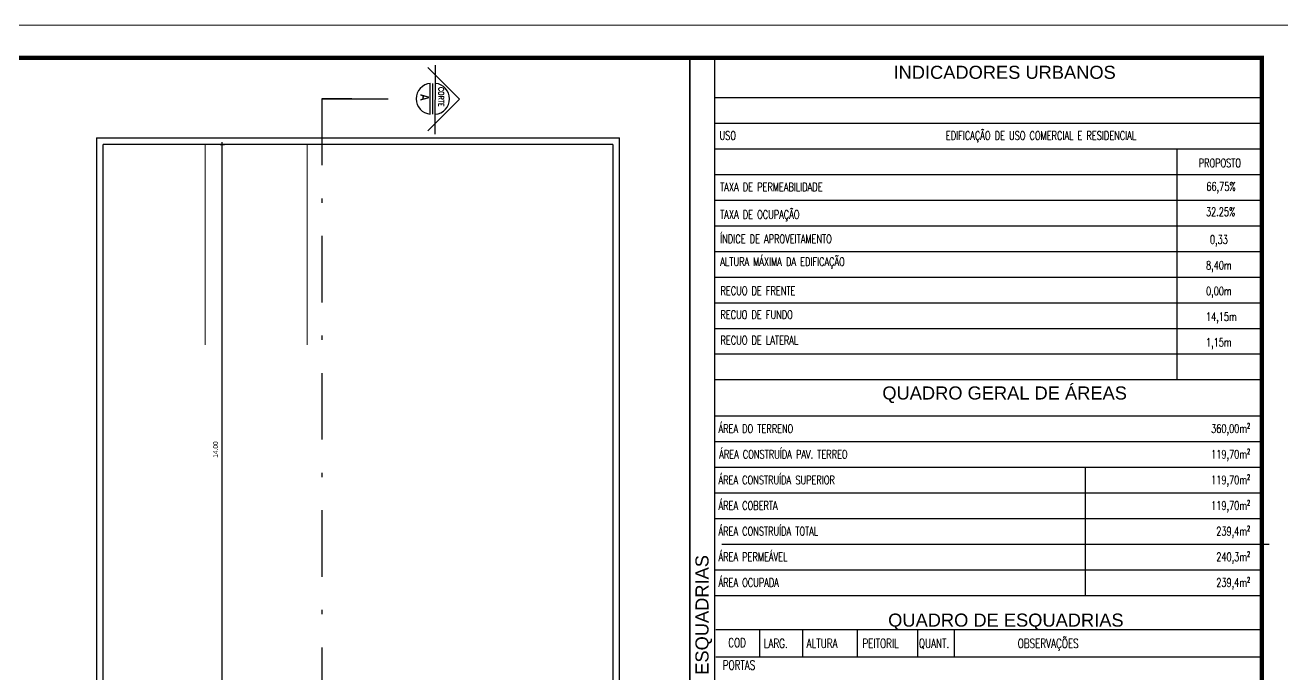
# Model space of a CAD drawing. Header units: millimetres. Extents: x 3212 to 6878, y 1640 to 3386.
# Drawn here: x 3257.47 to 3286.3, y 1669.87 to 1684.76 of the extents above; entities that cross this region are included whole.
import ezdxf
from ezdxf.enums import TextEntityAlignment as Align

# ---------------------------------------------------------------- set-up
doc = ezdxf.new("R2010")
doc.units = ezdxf.units.MM
doc.header["$LTSCALE"] = 0.8
doc.linetypes.add('DASHDOT2', pattern=[12.7, 6.35, -3.175, 0, -3.175])
for name, color, linetype in [('A-PEN-R', 1, 'Continuous'), ('A-PEN-Y', 2, 'Continuous'), ('COTA', 2, 'Continuous'), ('E-TXT-G', 3, 'Continuous'), ('L-Cortes', 2, 'Continuous'), ('P2', 1, 'Continuous'), ('TEXTO', 3, 'Continuous')]:
    doc.layers.add(name, color=color, linetype=linetype)
for name, color, linetype, lineweight in [('COTAS', 53, 'Continuous', 9), ('E-Lay-9', 9, 'Continuous', 9), ('pilares', 1, 'Continuous', 9)]:
    doc.layers.add(name, color=color, linetype=linetype, lineweight=lineweight)
doc.styles.add('F2', font='ARIALN.TTF')
doc.styles.add('REG60', font='romans.shx', dxfattribs={"width": 0.8, "height": 0.15})
doc.styles.add('REG80', font='romans.shx', dxfattribs={"width": 0.8, "height": 0.1})
doc.styles.add('SANSSERIF2', font='sanssb__.ttf', dxfattribs={"width": 0.8})
doc.styles.add('WMF-ARIAL0', font='arial.ttf')
doc.dimstyles.new('ARQUITETURA', dxfattribs={"dimtxt": 0.11, "dimasz": 0.05, "dimexe": 0.1, "dimexo": 0, "dimgap": 0.1, "dimtad": 1, "dimzin": 5, "dimdsep": 46, "dimtxsty": 'F2', "dimblk": 'COTA', "dimcen": 0, "dimse1": 1, "dimse2": 1, "dimadec": 0, "dimazin": 0, "dimtfac": 2, "dimtix": 1, "dimtmove": 2, "dimatfit": 3, "dimldrblk": 'COTA', "dimfxl": 0, "dimtolj": 1, "dimtzin": 5, "dimarcsym": 0})

# ---------------------------------------------------------------- blocks, each defined once
blk = doc.blocks.new('COTA')
at = {"layer": 'COTA'}
for p, q in [((-1, 0), (1, 0)), ((0, 1), (0, -1))]:
    blk.add_line(p, q, dxfattribs=at)
at = {"layer": 'COTA', "const_width": 0.5}
blk.add_lwpolyline([(-0.25, 0, 1), (0.25, 0, 1)], format="xyb", close=True, dxfattribs=at)
blk = doc.blocks.new('*D291')
at = {"layer": 'COTAS', "color": 0, "lineweight": -2, "transparency": 16777216}
blk.add_line((3261.994, 1668.071), (3261.994, 1681.971), dxfattribs=at)
at = {"layer": 'Defpoints', "color": 0, "transparency": 16777216}
for p in [(3261.994, 1682.021), (3261.994, 1682.021), (3262.257, 1668.021)]:
    blk.add_point(p, dxfattribs=at)
at = {"layer": 'COTAS', "color": 0, "lineweight": -2, "transparency": 16777216, "xscale": 0.05, "yscale": 0.05, "zscale": 0.05}
for p, rotation in [((3261.994, 1682.021), 90), ((3261.994, 1668.021), 270)]:
    blk.add_blockref('COTA', p, dxfattribs=dict(at, rotation=rotation))
at = {"layer": 'COTAS', "color": 0, "transparency": 16777216, "insert": (3261.838, 1675.021), "char_height": 0.11, "attachment_point": 5, "rotation": 90, "style": 'F2'}
blk.add_mtext('\\A1;14.00', dxfattribs=at)

msp = doc.modelspace()

# ---------------------------------------------------------------- linework, layer by layer
at = {"color": 6}
for p, q in [((3266.712, 1683.791), (3267.436, 1683.062)), ((3266.88, 1682.261), (3266.886, 1683.844)), ((3266.707, 1682.338), (3267.436, 1683.062))]:
    msp.add_line(p, q, dxfattribs=at)
for p, q in [((3266.764, 1682.717), (3266.766, 1683.422)), ((3266.823, 1682.717), (3266.825, 1683.422))]:
    msp.add_line(p, q)
for centre, start, end in [((3266.795, 1683.069), 94.5691, 265.0088), ((3266.854, 1683.069), 274.5691, 85.0088)]:
    msp.add_arc(centre, 0.354, start, end)
at = {"layer": 'A-PEN-R', "linetype": 'DASHDOT2', "ltscale": 0.3}
for p, q in [((3264.278, 1683.071), (3264.278, 1650.771)), ((3264.966, 1683.071), (3264.278, 1683.071)), ((3264.278, 1683.071), (3266.441, 1683.071))]:
    msp.add_line(p, q, dxfattribs=at)
at = {"layer": 'A-PEN-Y'}
for p, q in [((3273.283, 1683.1), (3285.845, 1683.1)), ((3273.283, 1682.511), (3285.845, 1682.511)), ((3259.107, 1682.171), (3259.107, 1652.171)), ((3259.107, 1682.171), (3271.107, 1682.171)), ((3259.257, 1655.321), (3259.257, 1682.021)), ((3270.957, 1682.021), (3259.257, 1682.021)), ((3270.957, 1682.021), (3270.957, 1652.82)), ((3271.107, 1652.67), (3271.107, 1682.171)), ((3273.283, 1681.923), (3285.845, 1681.923)), ((3283.896, 1681.923), (3283.896, 1676.625)), ((3273.283, 1681.334), (3285.845, 1681.334)), ((3273.283, 1680.746), (3285.845, 1680.746)), ((3273.283, 1680.157), (3285.845, 1680.157)), ((3273.283, 1679.568), (3285.845, 1679.568)), ((3273.283, 1679.568), (3285.845, 1679.568)), ((3273.283, 1679.568), (3285.845, 1679.568)), ((3273.283, 1679.568), (3285.845, 1679.568)), ((3273.283, 1679.568), (3285.845, 1679.568)), ((3273.283, 1679.568), (3285.845, 1679.568)), ((3273.283, 1679.568), (3285.845, 1679.568)), ((3273.283, 1678.98), (3285.845, 1678.98)), ((3273.283, 1678.391), (3285.845, 1678.391)), ((3273.283, 1678.391), (3285.845, 1678.391)), ((3273.283, 1677.802), (3285.845, 1677.802)), ((3273.283, 1677.802), (3285.845, 1677.802)), ((3273.283, 1677.214), (3285.845, 1677.214)), ((3273.283, 1676.625), (3285.845, 1676.625)), ((3273.283, 1675.796), (3285.845, 1675.796)), ((3273.283, 1675.207), (3285.845, 1675.207)), ((3273.283, 1674.618), (3285.845, 1674.618)), ((3281.788, 1674.618), (3281.788, 1671.675)), ((3273.283, 1674.03), (3285.845, 1674.03)), ((3273.283, 1673.441), (3285.845, 1673.441)), ((3273.451, 1672.852), (3286.013, 1672.852)), ((3273.283, 1672.264), (3285.845, 1672.264)), ((3273.283, 1671.675), (3285.845, 1671.675)), ((3273.316, 1670.893), (3285.878, 1670.893)), ((3274.323, 1670.261), (3274.323, 1670.893)), ((3275.311, 1670.261), (3275.311, 1670.893)), ((3276.569, 1670.261), (3276.569, 1670.893)), ((3277.954, 1670.261), (3277.954, 1670.893)), ((3278.793, 1670.261), (3278.793, 1670.893)), ((3273.316, 1670.261), (3285.878, 1670.261))]:
    msp.add_line(p, q, dxfattribs=at)
at = {"layer": 'E-Lay-9'}
for p, q in [((3261.597, 1682.021), (3261.597, 1677.421)), ((3263.937, 1682.021), (3263.937, 1677.421))]:
    msp.add_line(p, q, dxfattribs=at)
at = {"layer": 'P2'}
for p, q in [((3272.72, 1684.01), (3272.72, 1666.824)), ((3272.72, 1664.751), (3272.72, 1684.01)), ((3273.283, 1684.01), (3273.283, 1664.751))]:
    msp.add_line(p, q, dxfattribs=at)
at = {"layer": 'pilares'}
msp.add_lwpolyline([(3225.395, 1640.21), (3286.595, 1640.21), (3286.595, 1684.76), (3225.395, 1684.76)], close=True, dxfattribs=at)
at = {"layer": 'pilares', "const_width": 0.1}
msp.add_lwpolyline([(3226.145, 1640.96), (3285.845, 1640.96), (3285.845, 1684.01), (3226.145, 1684.01)], close=True, dxfattribs=at)

# ---------------------------------------------------------------- texts
at = {"layer": 'A-PEN-Y', "style": 'REG80', "width": 0.7}
for s, height, p in [('ÍNDICE DE APROVEITAMENTO', 0.19621, (3273.417, 1679.756)), ('0,33', 0.1962, (3284.653, 1679.742)), ('ALTURA MÁXIMA DA EDIFICAÇÃO', 0.19621, (3273.42, 1679.233)), ('8,40m', 0.1962, (3284.563, 1679.149)), ('0,00m', 0.1962, (3284.563, 1678.56)), ('ÁREA CONSTRUÍDA SUPERIOR', 0.19621, (3273.381, 1674.225)), ('ÁREA COBERTA', 0.19621, (3273.381, 1673.637)), ('ÁREA CONSTRUÍDA TOTAL', 0.19621, (3273.381, 1673.048)), ('ÁREA PERMEÁVEL', 0.19621, (3273.381, 1672.46)), ('ÁREA OCUPADA', 0.19621, (3273.381, 1671.871)), ('LARG.', 0.2108, (3274.416, 1670.467)), ('ALTURA', 0.2108, (3275.4, 1670.467)), ('PEITORIL', 0.2108, (3276.68, 1670.467)), ('QUANT.', 0.2108, (3277.977, 1670.469)), ('OBSERVAÇÕES', 0.21081, (3280.244, 1670.467)), ('PORTAS', 0.2108, (3273.476, 1669.968))]:
    msp.add_text(s, height=height, dxfattribs=at).set_placement(p)
at = {"layer": 'A-PEN-Y', "style": 'WMF-ARIAL0'}
msp.add_text('QUADRO DE ESQUADRIAS', height=0.3, rotation=90, dxfattribs=at).set_placement((3273.149, 1667.198))
at = {"layer": 'A-PEN-Y', "style": 'REG80', "width": 0.7}
for s, p in [('240,3m²', (3285.576, 1672.46)), ('239,4m²', (3285.576, 1671.871))]:
    msp.add_text(s, height=0.1962, dxfattribs=at).set_placement(p, align=Align.RIGHT)
msp.add_text('COD', height=0.2108, dxfattribs=at).set_placement((3273.805, 1670.483), align=Align.CENTER)
at = {"layer": 'E-TXT-G', "color": 2, "style": 'REG80', "width": 0.7}
for s, height, p in [('USO', 0.1962, (3273.402, 1682.128)), ('EDIFICAÇÃO DE USO COMERCIAL E RESIDENCIAL', 0.19621, (3278.596, 1682.128)), ('PROPOSTO', 0.1962, (3284.395, 1681.498)), ('TAXA DE PERMEABILIDADE', 0.19621, (3273.417, 1680.948)), ('66,75%%%', 0.1962, (3284.572, 1680.959)), ('TAXA DE OCUPAÇÃO', 0.19621, (3273.417, 1680.315)), ('32.25%%%', 0.1962, (3284.563, 1680.379)), ('RECUO DE FRENTE', 0.19621, (3273.425, 1678.567)), ('RECUO DE FUNDO', 0.19621, (3273.422, 1678.018)), ('14,15m', 0.1962, (3284.563, 1677.972)), ('RECUO DE LATERAL', 0.19621, (3273.425, 1677.431)), ('1,15m', 0.1962, (3284.563, 1677.383)), ('ÁREA DO TERRENO', 0.19621, (3273.381, 1675.403)), ('ÁREA CONSTRUÍDA PAV. TERREO', 0.19621, (3273.396, 1674.814))]:
    msp.add_text(s, height=height, dxfattribs=at).set_placement(p)
for s, p in [('360,00m²', (3285.576, 1675.403)), ('119,70m²', (3285.576, 1674.814)), ('119,70m²', (3285.576, 1674.225)), ('119,70m²', (3285.576, 1673.637)), ('239,4m²', (3285.576, 1673.048))]:
    msp.add_text(s, height=0.1962, dxfattribs=at).set_placement(p, align=Align.RIGHT)
at = {"layer": 'L-Cortes', "color": 7, "width": 0.8}
for s, height, style, p in [('A', 0.2, 'SANSSERIF2', (3266.535, 1683.183)), ('CORTE', 0.12, 'REG60', (3266.956, 1683.341))]:
    msp.add_text(s, height=height, rotation=269.789, dxfattribs=dict(at, style=style)).set_placement(p)
at = {"layer": 'TEXTO', "color": 253, "style": 'WMF-ARIAL0'}
for s, p in [('INDICADORES URBANOS', (3279.943, 1683.528)), ('QUADRO GERAL DE ÁREAS', (3279.943, 1676.169))]:
    msp.add_text(s, height=0.3, dxfattribs=at).set_placement(p, align=Align.CENTER)
msp.add_text('QUADRO DE ESQUADRIAS', height=0.3, dxfattribs=at).set_placement((3277.271, 1670.957))

# ---------------------------------------------------------------- dimensions: what is measured, and where the dimension line sits
at = {"layer": 'COTAS'}
dim = msp.add_linear_dim(base=(3261.994, 1682.021), p1=(3262.257, 1668.021), p2=(3261.994, 1682.021), angle=90, dimstyle='ARQUITETURA', dxfattribs=at)
dim.commit()
dim.dimension.update_dxf_attribs({"geometry": '*D291', "text_midpoint": (3261.838, 1675.021)})

doc.saveas('drawing.dxf')
